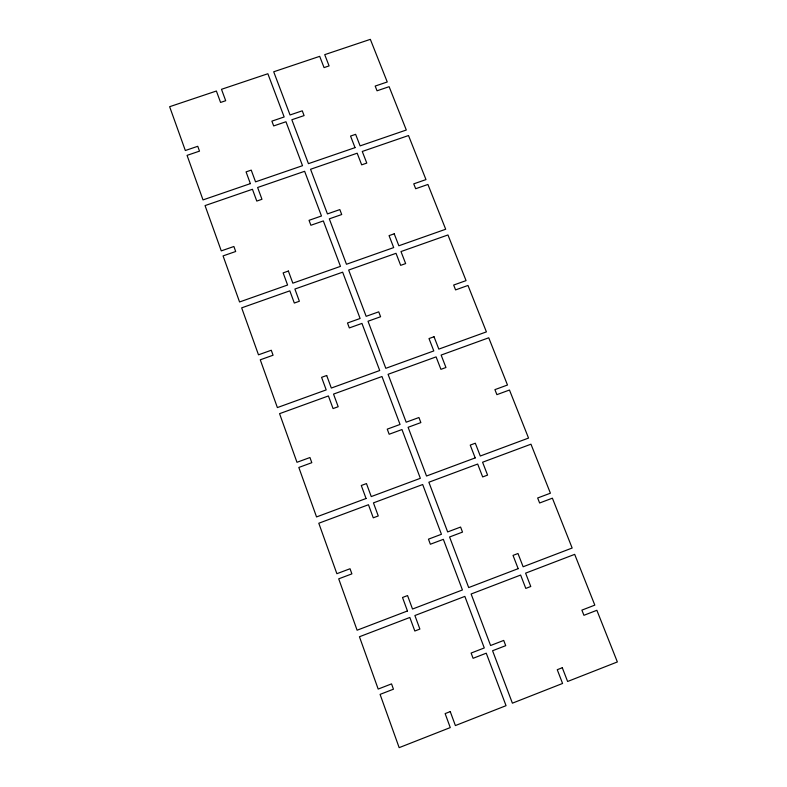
<?xml version="1.0" encoding="UTF-8"?>
<svg xmlns="http://www.w3.org/2000/svg" width="787" height="787" viewBox="0 0 787 787"><rect width="100%" height="100%" fill="white"/><g stroke="black" fill="none" stroke-linecap="round" stroke-linejoin="round"><path stroke-width="1.18" d="M450.253 711.605L445.137 713.602L450.262 727.582L399.157 747.65L380.082 694.39L393.451 689.196L391.542 683.883L378.183 689.068L359.443 636.752L409.84 617.461L414.818 631.017L419.884 629.069L414.897 615.523L464.851 596.398L484.28 647.947L471.118 653.053L473.085 658.306L486.258 653.19L506.041 705.673L455.388 725.565L450.253 711.605M562.292 667.74L557.255 669.707L562.577 683.46L512.396 703.175L492.573 650.741L505.707 645.655L503.719 640.421L490.596 645.507L471.128 594.008L520.63 575.051L525.795 588.41L530.772 586.492L525.598 573.152L574.677 554.363L594.815 605.124L581.888 610.132L583.924 615.306L596.861 610.289L617.362 661.946L567.614 681.483L562.292 667.74M407.459 610.968L357.101 630.21L338.705 578.838L351.887 573.871L350.038 568.745L336.875 573.703L318.794 523.237L368.464 504.733L373.264 517.816L378.262 515.947L373.451 502.873L422.688 484.526L441.438 534.275L428.462 539.174L430.361 544.24L443.347 539.341L462.431 589.965L412.516 609.04L407.558 595.572L402.511 597.49L407.459 610.968M518.161 568.667L468.688 587.574L449.574 536.99L462.51 532.101L460.592 527.054L447.655 531.933L428.866 482.224L477.679 464.045L482.667 476.932L487.576 475.102L482.579 462.225L530.969 444.193L550.408 493.193L537.659 497.994L539.626 502.991L552.385 498.171L572.159 548.027L523.129 566.768L517.984 553.507L513.026 555.396L518.161 568.667M366.063 498.505L316.541 516.931L298.824 467.458L311.809 462.687L309.95 457.532L296.974 462.294L279.562 413.667L328.415 395.95L333.058 408.581L338.184 406.722L333.54 394.09L381.98 376.52L400.052 424.459L387.253 429.151L389.162 434.247L401.97 429.545L420.347 478.319L371.248 496.577L366.467 483.582L361.292 485.5L366.063 498.505M475.191 457.916L426.524 476.017L408.099 427.292L420.858 422.599L418.93 417.523L406.181 422.206L388.07 374.307L436.096 356.885L440.917 369.339L445.954 367.499L441.133 355.065L488.747 337.79L507.487 385.02L494.915 389.634L496.892 394.651L509.474 390.027L528.539 438.074L480.286 456.017L475.318 443.219L470.233 445.108L475.191 457.916M326.694 375.497L321.588 377.337L326.202 389.899L277.378 407.577L260.271 359.807L273.069 355.222L271.279 350.245L258.49 354.819L241.668 307.855L289.832 290.836L294.318 303.044L299.375 301.254L294.889 289.045L342.65 272.174L360.112 318.489L347.49 322.995L349.339 327.923L361.961 323.408L379.718 370.52L331.317 388.05L326.694 375.497M434.021 336.747L429.004 338.558L433.794 350.933L385.807 368.316L368.011 321.244L380.593 316.738L378.734 311.829L366.152 316.325L348.661 270.049L396.018 253.316L400.672 265.347L405.649 263.586L400.986 251.555L447.951 234.959L466.061 280.615L453.666 285.042L455.575 289.901L467.99 285.455L486.405 331.878L438.821 349.113L434.021 336.747M288.376 271.043L283.133 272.892L287.589 285.022L239.563 301.972L223.065 255.903L235.687 251.496L233.887 246.498L221.275 250.886L205.053 205.594L252.45 189.274L256.778 201.079L261.963 199.288L257.624 187.493L304.628 171.3L321.48 215.992L309.035 220.321L310.895 225.269L323.339 220.931L340.466 266.37L292.833 283.172L288.376 271.043M394.218 233.818L389.063 235.628L393.697 247.59L346.467 264.255L329.3 218.855L341.715 214.526L339.836 209.588L327.441 213.916L310.56 169.264L357.18 153.209L361.676 164.847L366.781 163.086L362.266 151.458L408.512 135.541L425.983 179.593L413.746 183.853L415.674 188.732L427.921 184.463L445.688 229.243L398.852 245.77L394.218 233.818M250.374 183.627L203.016 199.908L187.06 155.364L199.505 151.134L197.763 146.293L185.329 150.514L169.638 106.707L216.386 91.017L220.576 102.438L225.692 100.716L221.491 89.305L267.865 73.742L284.156 116.968L271.889 121.139L273.679 125.93L285.956 121.749L302.523 165.693L255.549 181.846L251.23 170.12L246.065 171.891L250.374 183.627M355.026 147.641L308.435 163.657L291.839 119.752L304.087 115.591L302.267 110.819L290.039 114.971L273.709 71.784L319.699 56.349L324.057 67.603L329.084 65.911L324.726 54.657L370.343 39.35L387.253 81.976L375.183 86.068L377.042 90.79L389.122 86.688L406.308 130.012L360.112 145.89L355.626 134.331L350.549 136.072L355.026 147.641"/></g></svg>
